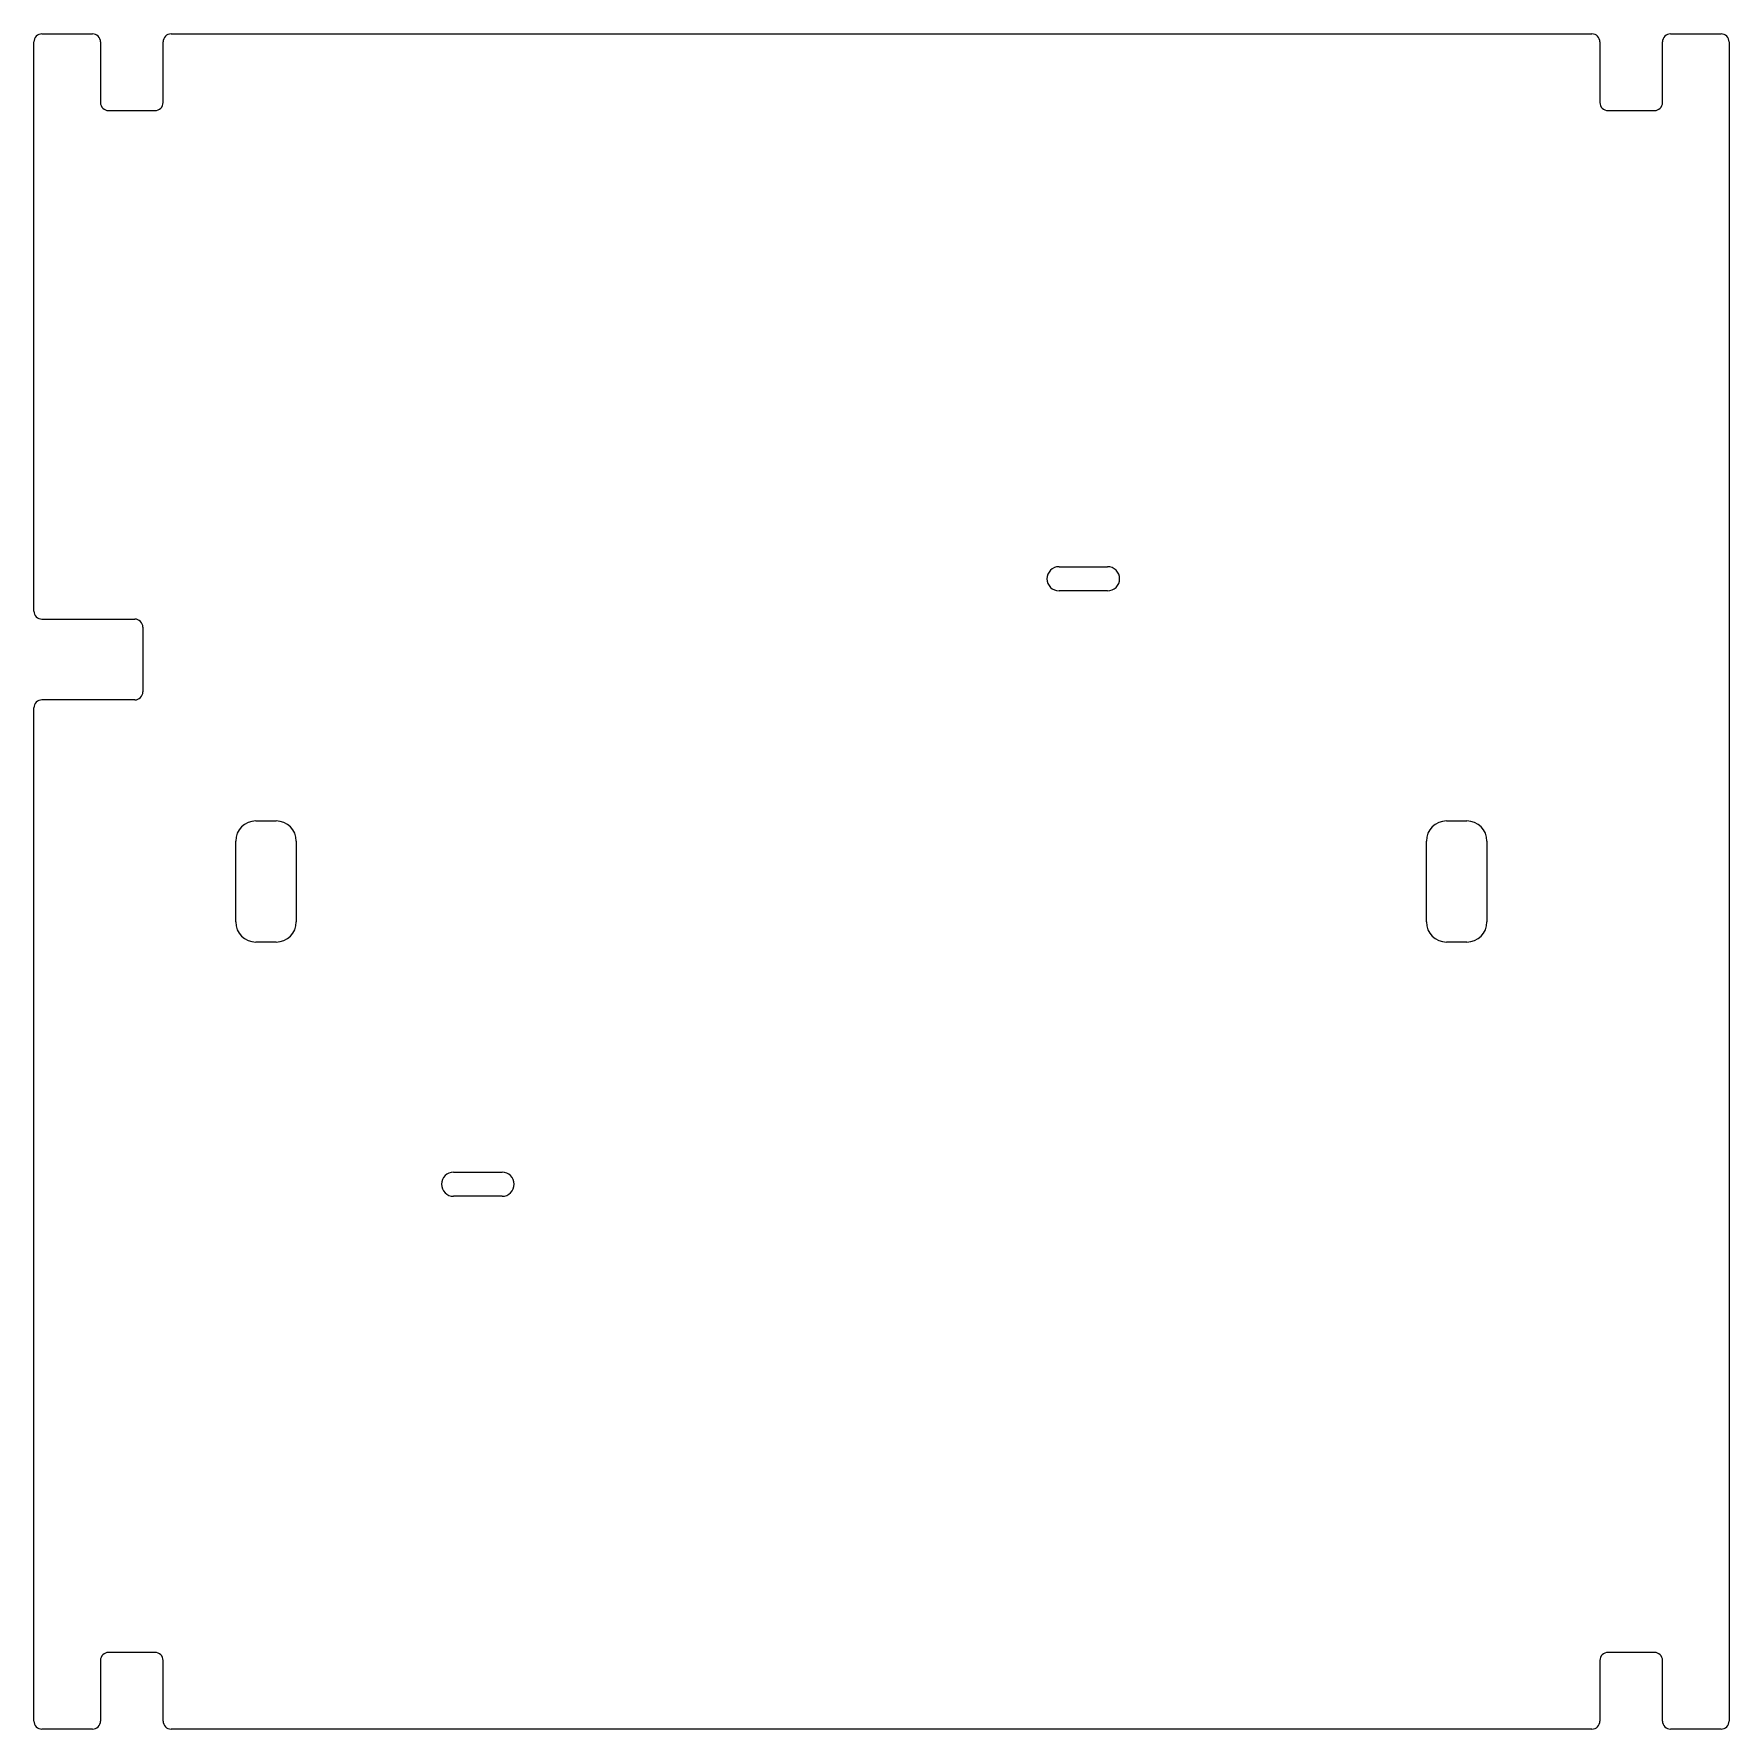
# Model space of a CAD drawing. Header units: millimetres. Extents: x 0 to 420, y -420 to 0.
import ezdxf

# ---------------------------------------------------------------- set-up
doc = ezdxf.new("R2010")
doc.units = ezdxf.units.MM

msp = doc.modelspace()

# ---------------------------------------------------------------- linework, layer by layer
at = {"color": 7, "linetype": 'Continuous', "lineweight": 25}
for p, q in [((2, 0), (14.5, 0)), ((34, 0), (386, 0)), ((405.5, 0), (418, 0)), ((0, -143), (0, -2)), ((16.5, -2), (16.5, -17)), ((32, -17), (32, -2)), ((388, -2), (388, -17)), ((403.5, -17), (403.5, -2)), ((420, -2), (420, -418)), ((18.5, -19), (30, -19)), ((390, -19), (401.5, -19)), ((254, -132), (266, -132)), ((266, -138), (254, -138)), ((2, -145), (25, -145)), ((27, -147), (27, -163)), ((0, -418), (0, -167)), ((25, -165), (2, -165)), ((55, -195), (60, -195)), ((350, -195), (355, -195)), ((50, -220), (50, -200)), ((65, -200), (65, -220)), ((345, -220), (345, -200)), ((360, -200), (360, -220)), ((60, -225), (55, -225)), ((355, -225), (350, -225)), ((104, -282), (116, -282)), ((116, -288), (104, -288)), ((16.5, -403), (16.5, -418)), ((30, -401), (18.5, -401)), ((32, -418), (32, -403)), ((388, -403), (388, -418)), ((401.5, -401), (390, -401)), ((403.5, -418), (403.5, -403)), ((14.5, -420), (2, -420)), ((386, -420), (34, -420)), ((418, -420), (405.5, -420))]:
    msp.add_line(p, q, dxfattribs=at)
for centre, radius, start, end in [((2, -2), 2, 90, 180), ((14.5, -2), 2, 0, 90), ((34, -2), 2, 90, 180), ((386, -2), 2, 0, 90), ((405.5, -2), 2, 90, 180), ((418, -2), 2, 0, 90), ((18.5, -17), 2, 180, 270), ((30, -17), 2, 270, 0), ((390, -17), 2, 180, 270), ((401.5, -17), 2, 270, 0), ((254, -135), 3, 90, 270), ((266, -135), 3, 270, 90), ((2, -143), 2, 180, 270), ((25, -147), 2, 0, 90), ((25, -163), 2, 270, 0), ((2, -167), 2, 90, 180), ((55, -200), 5, 90, 180), ((60, -200), 5, 0, 90), ((350, -200), 5, 90, 180), ((355, -200), 5, 0, 90), ((55, -220), 5, 180, 270), ((60, -220), 5, 270, 0), ((350, -220), 5, 180, 270), ((355, -220), 5, 270, 0), ((104, -285), 3, 90, 270), ((116, -285), 3, 270, 90), ((18.5, -403), 2, 90, 180), ((30, -403), 2, 0, 90), ((390, -403), 2, 90, 180), ((401.5, -403), 2, 0, 90), ((2, -418), 2, 180, 270), ((14.5, -418), 2, 270, 0), ((34, -418), 2, 180, 270), ((386, -418), 2, 270, 0), ((405.5, -418), 2, 180, 270), ((418, -418), 2, 270, 0)]:
    msp.add_arc(centre, radius, start, end, dxfattribs=at)

doc.saveas('drawing.dxf')
